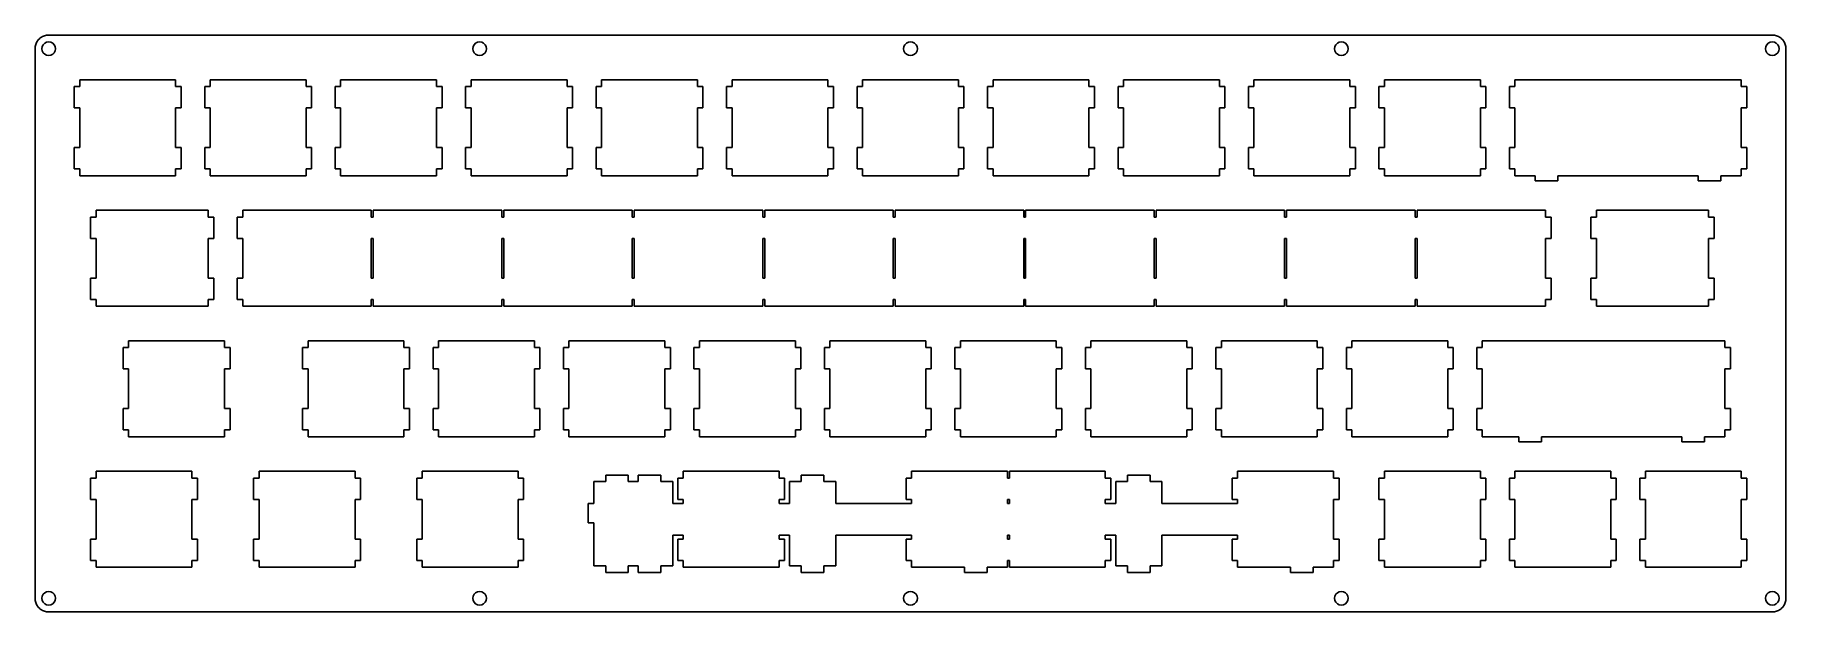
# Model space of a CAD drawing. Extents: x 0 to 256, y 0 to 84.
import ezdxf

# ---------------------------------------------------------------- set-up
doc = ezdxf.new("R2010")
doc.units = 0
doc.layers.get('0').update_dxf_attribs({"linetype": 'CONTINUOUS'})

msp = doc.modelspace()

# ---------------------------------------------------------------- linework, layer by layer
at = {"color": 0}
for p, q in [((0.093707, 2.07946), (0.095085, 82.2798)), ((0.095085, 82.2798), (0.100597, 82.4371)), ((0.100597, 82.4371), (0.118511, 82.5927)), ((0.118511, 82.5927), (0.150206, 82.7472)), ((0.150206, 82.7472), (0.191547, 82.8985)), ((0.191547, 82.8985), (0.246669, 83.046)), ((0.246669, 83.046), (0.311437, 83.1882)), ((0.311437, 83.1882), (0.388606, 83.3244)), ((0.388606, 83.3244), (0.475424, 83.4552)), ((0.475424, 83.4552), (0.573264, 83.5794)), ((0.573264, 83.5794), (0.679372, 83.6951)), ((0.679372, 83.6951), (0.795129, 83.8013)), ((0.795129, 83.8013), (0.919152, 83.899)), ((0.919152, 83.899), (1.05006, 83.9858)), ((1.05006, 83.9858), (1.18649, 84.0631)), ((1.14239, 82.5899), (1.09416, 82.2798)), ((1.09416, 82.2798), (1.14239, 81.9711)), ((1.28433, 82.8682), (1.14239, 82.5899)), ((1.14239, 81.9711), (1.28433, 81.6928)), ((1.18649, 84.0631), (1.32843, 84.128)), ((1.5062, 83.0901), (1.28433, 82.8682)), ((1.32843, 84.128), (1.47588, 84.183)), ((1.47588, 84.183), (1.62746, 84.2243)), ((1.78456, 83.2323), (1.5062, 83.0901)), ((1.62746, 84.2243), (1.7818, 84.256)), ((1.7818, 84.256), (1.93752, 84.274)), ((2.09462, 83.2803), (1.78456, 83.2323)), ((1.93752, 84.274), (2.09462, 84.2807)), ((2.09462, 84.2807), (253.745, 84.2793)), ((2.4033, 83.2323), (2.09462, 83.2803)), ((2.68166, 83.0901), (2.4033, 83.2323)), ((2.90353, 82.8682), (2.68166, 83.0901)), ((3.04546, 82.5899), (2.90353, 82.8682)), ((2.90353, 81.6928), (3.04546, 81.9711)), ((3.09507, 82.2798), (3.04546, 82.5899)), ((3.04546, 81.9711), (3.09507, 82.2798)), ((64.0553, 82.5899), (64.0073, 82.2798)), ((64.0073, 82.2798), (64.0553, 81.9711)), ((64.1974, 82.8682), (64.0553, 82.5899)), ((64.0553, 81.9711), (64.1974, 81.6928)), ((64.419, 83.0901), (64.1974, 82.8682)), ((64.6977, 83.2323), (64.419, 83.0901)), ((65.0064, 83.2803), (64.6977, 83.2323)), ((65.3161, 83.2323), (65.0064, 83.2803)), ((65.5948, 83.0901), (65.3161, 83.2323)), ((65.8153, 82.8682), (65.5948, 83.0901)), ((65.9585, 82.5899), (65.8153, 82.8682)), ((65.8153, 81.6928), (65.9585, 81.9711)), ((66.0065, 82.2798), (65.9585, 82.5899)), ((65.9585, 81.9711), (66.0065, 82.2798)), ((126.968, 82.5899), (126.92, 82.2798)), ((126.92, 82.2798), (126.968, 81.9711)), ((127.11, 82.8682), (126.968, 82.5899)), ((126.968, 81.9711), (127.11, 81.6928)), ((127.332, 83.0901), (127.11, 82.8682)), ((127.61, 83.2323), (127.332, 83.0901)), ((127.919, 83.2803), (127.61, 83.2323)), ((128.229, 83.2323), (127.919, 83.2803)), ((128.507, 83.0901), (128.229, 83.2323)), ((128.729, 82.8682), (128.507, 83.0901)), ((128.871, 82.5899), (128.729, 82.8682)), ((128.729, 81.6928), (128.871, 81.9711)), ((128.919, 82.2798), (128.871, 82.5899)), ((128.871, 81.9711), (128.919, 82.2798)), ((189.881, 82.5899), (189.833, 82.2798)), ((189.833, 82.2798), (189.881, 81.9711)), ((190.023, 82.8682), (189.881, 82.5899)), ((189.881, 81.9711), (190.023, 81.6928)), ((190.245, 83.0901), (190.023, 82.8682)), ((190.523, 83.2323), (190.245, 83.0901)), ((190.832, 83.2803), (190.523, 83.2323)), ((191.142, 83.2323), (190.832, 83.2803)), ((191.42, 83.0901), (191.142, 83.2323)), ((191.642, 82.8682), (191.42, 83.0901)), ((191.784, 82.5899), (191.642, 82.8682)), ((191.642, 81.6928), (191.784, 81.9711)), ((191.832, 82.2798), (191.784, 82.5899)), ((191.784, 81.9711), (191.832, 82.2798)), ((252.794, 82.5899), (252.746, 82.2798)), ((252.746, 82.2798), (252.794, 81.9711)), ((252.936, 82.8682), (252.794, 82.5899)), ((252.794, 81.9711), (252.936, 81.6928)), ((253.158, 83.0901), (252.936, 82.8682)), ((253.436, 83.2323), (253.158, 83.0901)), ((253.745, 83.2803), (253.436, 83.2323)), ((253.745, 84.2793), (253.902, 84.274)), ((254.054, 83.2323), (253.745, 83.2803)), ((253.902, 84.274), (254.058, 84.256)), ((254.332, 83.0901), (254.054, 83.2323)), ((254.058, 84.256), (254.212, 84.2243)), ((254.212, 84.2243), (254.364, 84.183)), ((254.554, 82.8682), (254.332, 83.0901)), ((254.364, 84.183), (254.511, 84.128)), ((254.511, 84.128), (254.653, 84.0631)), ((254.696, 82.5899), (254.554, 82.8682)), ((254.554, 81.6928), (254.696, 81.9711)), ((254.653, 84.0631), (254.79, 83.9858)), ((254.745, 82.2798), (254.696, 82.5899)), ((254.696, 81.9711), (254.745, 82.2798)), ((254.79, 83.9858), (254.92, 83.899)), ((254.92, 83.899), (255.043, 83.8013)), ((255.043, 83.8013), (255.16, 83.6951)), ((255.16, 83.6951), (255.266, 83.5794)), ((255.266, 83.5794), (255.364, 83.4552)), ((255.364, 83.4552), (255.451, 83.3244)), ((255.451, 83.3244), (255.528, 83.1882)), ((255.528, 83.1882), (255.593, 83.046)), ((255.593, 83.046), (255.648, 82.8985)), ((255.648, 82.8985), (255.689, 82.7472)), ((255.689, 82.7472), (255.72, 82.5927)), ((255.72, 82.5927), (255.739, 82.4371)), ((255.739, 82.4371), (255.746, 82.2798)), ((255.746, 82.2798), (255.746, 2.07946)), ((1.28433, 81.6928), (1.5062, 81.4709)), ((1.5062, 81.4709), (1.78456, 81.329)), ((1.78456, 81.329), (2.09462, 81.2793)), ((2.09462, 81.2793), (2.4033, 81.329)), ((2.4033, 81.329), (2.68166, 81.4709)), ((2.68166, 81.4709), (2.90353, 81.6928)), ((64.1974, 81.6928), (64.419, 81.4709)), ((64.419, 81.4709), (64.6977, 81.329)), ((64.6977, 81.329), (65.0064, 81.2793)), ((65.0064, 81.2793), (65.3161, 81.329)), ((65.3161, 81.329), (65.5948, 81.4709)), ((65.5948, 81.4709), (65.8153, 81.6928)), ((127.11, 81.6928), (127.332, 81.4709)), ((127.332, 81.4709), (127.61, 81.329)), ((127.61, 81.329), (127.919, 81.2793)), ((127.919, 81.2793), (128.229, 81.329)), ((128.229, 81.329), (128.507, 81.4709)), ((128.507, 81.4709), (128.729, 81.6928)), ((190.023, 81.6928), (190.245, 81.4709)), ((190.245, 81.4709), (190.523, 81.329)), ((190.523, 81.329), (190.832, 81.2793)), ((190.832, 81.2793), (191.142, 81.329)), ((191.142, 81.329), (191.42, 81.4709)), ((191.42, 81.4709), (191.642, 81.6928)), ((252.936, 81.6928), (253.158, 81.4709)), ((253.158, 81.4709), (253.436, 81.329)), ((253.436, 81.329), (253.745, 81.2793)), ((253.745, 81.2793), (254.054, 81.329)), ((254.054, 81.329), (254.332, 81.4709)), ((254.332, 81.4709), (254.554, 81.6928)), ((6.61871, 76.7553), (5.81808, 76.7553)), ((5.81808, 76.7553), (5.81808, 73.6561)), ((6.61871, 77.7558), (6.61871, 76.7553)), ((20.6196, 77.7558), (6.61871, 77.7558)), ((20.6196, 76.7553), (20.6196, 77.7558)), ((21.4202, 76.7553), (20.6196, 76.7553)), ((21.4202, 73.6561), (21.4202, 76.7553)), ((25.6701, 76.7553), (24.8695, 76.7553)), ((24.8695, 76.7553), (24.8695, 73.6561)), ((25.6701, 77.7558), (25.6701, 76.7553)), ((39.6695, 77.7558), (25.6701, 77.7558)), ((39.6695, 76.7553), (39.6695, 77.7558)), ((40.4703, 76.7553), (39.6695, 76.7553)), ((40.4703, 73.6561), (40.4703, 76.7553)), ((44.7202, 76.7553), (43.9194, 76.7553)), ((43.9194, 76.7553), (43.9194, 73.6561)), ((44.7202, 77.7558), (44.7202, 76.7553)), ((58.7195, 77.7558), (44.7202, 77.7558)), ((58.7195, 76.7553), (58.7195, 77.7558)), ((59.5203, 76.7553), (58.7195, 76.7553)), ((59.5203, 73.6561), (59.5203, 76.7553)), ((63.7702, 76.7553), (62.9694, 76.7553)), ((62.9694, 76.7553), (62.9694, 73.6561)), ((63.7702, 77.7558), (63.7702, 76.7553)), ((77.7695, 77.7558), (63.7702, 77.7558)), ((77.7695, 76.7553), (77.7695, 77.7558)), ((78.5703, 76.7553), (77.7695, 76.7553)), ((78.5703, 73.6561), (78.5703, 76.7553)), ((82.8202, 76.7553), (82.0194, 76.7553)), ((82.0194, 76.7553), (82.0194, 73.6561)), ((82.8202, 77.7558), (82.8202, 76.7553)), ((96.8195, 77.7558), (82.8202, 77.7558)), ((96.8195, 76.7553), (96.8195, 77.7558)), ((97.6189, 76.7553), (96.8195, 76.7553)), ((97.6189, 73.6561), (97.6189, 76.7553)), ((101.869, 76.7553), (101.069, 76.7553)), ((101.069, 76.7553), (101.069, 73.6561)), ((101.869, 77.7558), (101.869, 76.7553)), ((115.868, 77.7558), (101.869, 77.7558)), ((115.868, 76.7553), (115.868, 77.7558)), ((116.669, 76.7553), (115.868, 76.7553)), ((116.669, 73.6561), (116.669, 76.7553)), ((120.919, 76.7553), (120.118, 76.7553)), ((120.118, 76.7553), (120.118, 73.6561)), ((120.919, 77.7558), (120.919, 76.7553)), ((134.92, 77.7558), (120.919, 77.7558)), ((134.92, 76.7553), (134.92, 77.7558)), ((135.72, 76.7553), (134.92, 76.7553)), ((135.72, 73.6561), (135.72, 76.7553)), ((139.97, 76.7553), (139.169, 76.7553)), ((139.169, 76.7553), (139.169, 73.6561)), ((139.97, 77.7558), (139.97, 76.7553)), ((153.97, 77.7558), (139.97, 77.7558)), ((153.97, 76.7553), (153.97, 77.7558)), ((154.77, 76.7553), (153.97, 76.7553)), ((154.77, 73.6561), (154.77, 76.7553)), ((159.02, 76.7553), (158.219, 76.7553)), ((158.219, 76.7553), (158.219, 73.6561)), ((159.02, 77.7558), (159.02, 76.7553)), ((173.02, 77.7558), (159.02, 77.7558)), ((173.02, 76.7553), (173.02, 77.7558)), ((173.82, 76.7553), (173.02, 76.7553)), ((173.82, 73.6561), (173.82, 76.7553)), ((178.07, 76.7553), (177.269, 76.7553)), ((177.269, 76.7553), (177.269, 73.6561)), ((178.07, 77.7558), (178.07, 76.7553)), ((192.07, 77.7558), (178.07, 77.7558)), ((192.07, 76.7553), (192.07, 77.7558)), ((192.87, 76.7553), (192.07, 76.7553)), ((192.87, 73.6561), (192.87, 76.7553)), ((197.12, 76.7553), (196.319, 76.7553)), ((196.319, 76.7553), (196.319, 73.6561)), ((197.12, 77.7558), (197.12, 76.7553)), ((211.12, 77.7558), (197.12, 77.7558)), ((211.12, 76.7553), (211.12, 77.7558)), ((211.92, 76.7553), (211.12, 76.7553)), ((211.92, 73.6561), (211.92, 76.7553)), ((216.17, 76.7553), (215.369, 76.7553)), ((215.369, 76.7553), (215.369, 73.6561)), ((216.17, 77.7558), (216.17, 76.7553)), ((249.22, 77.7558), (216.17, 77.7558)), ((249.22, 76.7553), (249.22, 77.7558)), ((250.02, 76.7553), (249.22, 76.7553)), ((250.02, 73.6561), (250.02, 76.7553)), ((5.81808, 73.6561), (6.61871, 73.6561)), ((6.61871, 73.6561), (6.61871, 67.8561)), ((20.6196, 67.8561), (20.6196, 73.6561)), ((20.6196, 73.6561), (21.4202, 73.6561)), ((24.8695, 73.6561), (25.6701, 73.6561)), ((25.6701, 73.6561), (25.6701, 67.8561)), ((39.6695, 67.8561), (39.6695, 73.6561)), ((39.6695, 73.6561), (40.4703, 73.6561)), ((43.9194, 73.6561), (44.7202, 73.6561)), ((44.7202, 73.6561), (44.7202, 67.8561)), ((58.7195, 67.8561), (58.7195, 73.6561)), ((58.7195, 73.6561), (59.5203, 73.6561)), ((62.9694, 73.6561), (63.7702, 73.6561)), ((63.7702, 73.6561), (63.7702, 67.8561)), ((77.7695, 67.8561), (77.7695, 73.6561)), ((77.7695, 73.6561), (78.5703, 73.6561)), ((82.0194, 73.6561), (82.8202, 73.6561)), ((82.8202, 73.6561), (82.8202, 67.8561)), ((96.8195, 67.8561), (96.8195, 73.6561)), ((96.8195, 73.6561), (97.6189, 73.6561)), ((101.069, 73.6561), (101.869, 73.6561)), ((101.869, 73.6561), (101.869, 67.8561)), ((115.868, 67.8561), (115.868, 73.6561)), ((115.868, 73.6561), (116.669, 73.6561)), ((120.118, 73.6561), (120.919, 73.6561)), ((120.919, 73.6561), (120.919, 67.8561)), ((134.92, 67.8561), (134.92, 73.6561)), ((134.92, 73.6561), (135.72, 73.6561)), ((139.169, 73.6561), (139.97, 73.6561)), ((139.97, 73.6561), (139.97, 67.8561)), ((153.97, 67.8561), (153.97, 73.6561)), ((153.97, 73.6561), (154.77, 73.6561)), ((158.219, 73.6561), (159.02, 73.6561)), ((159.02, 73.6561), (159.02, 67.8561)), ((173.02, 67.8561), (173.02, 73.6561)), ((173.02, 73.6561), (173.82, 73.6561)), ((177.269, 73.6561), (178.07, 73.6561)), ((178.07, 73.6561), (178.07, 67.8561)), ((192.07, 67.8561), (192.07, 73.6561)), ((192.07, 73.6561), (192.87, 73.6561)), ((196.319, 73.6561), (197.12, 73.6561)), ((197.12, 73.6561), (197.12, 67.8561)), ((211.12, 67.8561), (211.12, 73.6561)), ((211.12, 73.6561), (211.92, 73.6561)), ((215.369, 73.6561), (216.17, 73.6561)), ((216.17, 73.6561), (216.17, 67.8561)), ((249.22, 67.8561), (249.22, 73.6561)), ((249.22, 73.6561), (250.02, 73.6561)), ((6.61871, 67.8561), (5.81808, 67.8561)), ((5.81808, 67.8561), (5.81808, 64.7555)), ((21.4202, 67.8561), (20.6196, 67.8561)), ((21.4202, 64.7555), (21.4202, 67.8561)), ((25.6701, 67.8561), (24.8695, 67.8561)), ((24.8695, 67.8561), (24.8695, 64.7555)), ((40.4703, 67.8561), (39.6695, 67.8561)), ((40.4703, 64.7555), (40.4703, 67.8561)), ((44.7202, 67.8561), (43.9194, 67.8561)), ((43.9194, 67.8561), (43.9194, 64.7555)), ((59.5203, 67.8561), (58.7195, 67.8561)), ((59.5203, 64.7555), (59.5203, 67.8561)), ((63.7702, 67.8561), (62.9694, 67.8561)), ((62.9694, 67.8561), (62.9694, 64.7555)), ((78.5703, 67.8561), (77.7695, 67.8561)), ((78.5703, 64.7555), (78.5703, 67.8561)), ((82.8202, 67.8561), (82.0194, 67.8561)), ((82.0194, 67.8561), (82.0194, 64.7555)), ((97.6189, 67.8561), (96.8195, 67.8561)), ((97.6189, 64.7555), (97.6189, 67.8561)), ((101.869, 67.8561), (101.069, 67.8561)), ((101.069, 67.8561), (101.069, 64.7555)), ((116.669, 67.8561), (115.868, 67.8561)), ((116.669, 64.7555), (116.669, 67.8561)), ((120.919, 67.8561), (120.118, 67.8561)), ((120.118, 67.8561), (120.118, 64.7555)), ((135.72, 67.8561), (134.92, 67.8561)), ((135.72, 64.7555), (135.72, 67.8561)), ((139.97, 67.8561), (139.169, 67.8561)), ((139.169, 67.8561), (139.169, 64.7555)), ((154.77, 67.8561), (153.97, 67.8561)), ((154.77, 64.7555), (154.77, 67.8561)), ((159.02, 67.8561), (158.219, 67.8561)), ((158.219, 67.8561), (158.219, 64.7555)), ((173.82, 67.8561), (173.02, 67.8561)), ((173.82, 64.7555), (173.82, 67.8561)), ((178.07, 67.8561), (177.269, 67.8561)), ((177.269, 67.8561), (177.269, 64.7555)), ((192.87, 67.8561), (192.07, 67.8561)), ((192.87, 64.7555), (192.87, 67.8561)), ((197.12, 67.8561), (196.319, 67.8561)), ((196.319, 67.8561), (196.319, 64.7555)), ((211.92, 67.8561), (211.12, 67.8561)), ((211.92, 64.7555), (211.92, 67.8561)), ((216.17, 67.8561), (215.369, 67.8561)), ((215.369, 67.8561), (215.369, 64.7555)), ((250.02, 67.8561), (249.22, 67.8561)), ((250.02, 64.7555), (250.02, 67.8561)), ((5.81808, 64.7555), (6.61871, 64.7555)), ((6.61871, 64.7555), (6.61871, 63.7551)), ((20.6196, 63.7551), (20.6196, 64.7555)), ((20.6196, 64.7555), (21.4202, 64.7555)), ((24.8695, 64.7555), (25.6701, 64.7555)), ((25.6701, 64.7555), (25.6701, 63.7551)), ((39.6695, 63.7551), (39.6695, 64.7555)), ((39.6695, 64.7555), (40.4703, 64.7555)), ((43.9194, 64.7555), (44.7202, 64.7555)), ((44.7202, 64.7555), (44.7202, 63.7551)), ((58.7195, 63.7551), (58.7195, 64.7555)), ((58.7195, 64.7555), (59.5203, 64.7555)), ((62.9694, 64.7555), (63.7702, 64.7555)), ((63.7702, 64.7555), (63.7702, 63.7551)), ((77.7695, 63.7551), (77.7695, 64.7555)), ((77.7695, 64.7555), (78.5703, 64.7555)), ((82.0194, 64.7555), (82.8202, 64.7555)), ((82.8202, 64.7555), (82.8202, 63.7551)), ((96.8195, 63.7551), (96.8195, 64.7555)), ((96.8195, 64.7555), (97.6189, 64.7555)), ((101.069, 64.7555), (101.869, 64.7555)), ((101.869, 64.7555), (101.869, 63.7551)), ((115.868, 63.7551), (115.868, 64.7555)), ((115.868, 64.7555), (116.669, 64.7555)), ((120.118, 64.7555), (120.919, 64.7555)), ((120.919, 64.7555), (120.919, 63.7551)), ((134.92, 63.7551), (134.92, 64.7555)), ((134.92, 64.7555), (135.72, 64.7555)), ((139.169, 64.7555), (139.97, 64.7555)), ((139.97, 64.7555), (139.97, 63.7551)), ((153.97, 63.7551), (153.97, 64.7555)), ((153.97, 64.7555), (154.77, 64.7555)), ((158.219, 64.7555), (159.02, 64.7555)), ((159.02, 64.7555), (159.02, 63.7551)), ((173.02, 63.7551), (173.02, 64.7555)), ((173.02, 64.7555), (173.82, 64.7555)), ((177.269, 64.7555), (178.07, 64.7555)), ((178.07, 64.7555), (178.07, 63.7551)), ((192.07, 63.7551), (192.07, 64.7555)), ((192.07, 64.7555), (192.87, 64.7555)), ((196.319, 64.7555), (197.12, 64.7555)), ((197.12, 64.7555), (197.12, 63.7551)), ((211.12, 63.7551), (211.12, 64.7555)), ((211.12, 64.7555), (211.92, 64.7555)), ((215.369, 64.7555), (216.17, 64.7555)), ((216.17, 64.7555), (216.17, 63.7551)), ((249.22, 63.7551), (249.22, 64.7555)), ((249.22, 64.7555), (250.02, 64.7555)), ((6.61871, 63.7551), (20.6196, 63.7551)), ((25.6701, 63.7551), (39.6695, 63.7551)), ((44.7202, 63.7551), (58.7195, 63.7551)), ((63.7702, 63.7551), (77.7695, 63.7551)), ((82.8202, 63.7551), (96.8195, 63.7551)), ((101.869, 63.7551), (115.868, 63.7551)), ((120.919, 63.7551), (134.92, 63.7551)), ((139.97, 63.7551), (153.97, 63.7551)), ((159.02, 63.7551), (173.02, 63.7551)), ((178.07, 63.7551), (192.07, 63.7551)), ((197.12, 63.7551), (211.12, 63.7551)), ((216.17, 63.7551), (219.145, 63.7551)), ((219.145, 63.7551), (219.145, 63.0054)), ((219.145, 63.0054), (222.444, 63.0054)), ((222.444, 63.0054), (222.444, 63.7551)), ((222.444, 63.7551), (242.945, 63.7551)), ((242.945, 63.7551), (242.945, 63.0054)), ((242.945, 63.0054), (246.245, 63.0054)), ((246.245, 63.0054), (246.245, 63.7551)), ((246.245, 63.7551), (249.22, 63.7551)), ((9.00134, 57.7053), (8.20071, 57.7053)), ((8.20071, 57.7053), (8.20071, 54.6047)), ((9.00134, 58.7043), (9.00134, 57.7053)), ((25.3821, 58.7043), (9.00134, 58.7043)), ((25.3821, 57.7053), (25.3821, 58.7043)), ((26.1813, 57.7053), (25.3821, 57.7053)), ((26.1813, 54.6047), (26.1813, 57.7053)), ((30.4312, 57.7053), (29.632, 57.7053)), ((29.632, 57.7053), (29.632, 54.6047)), ((30.4312, 58.7043), (30.4312, 57.7053)), ((49.1945, 58.7043), (30.4312, 58.7043)), ((49.1945, 57.7053), (49.1945, 58.7043)), ((49.4813, 57.7053), (49.1945, 57.7053)), ((68.2445, 58.7043), (49.4813, 58.7043)), ((49.4813, 58.7043), (49.4813, 57.7053)), ((68.2445, 57.7053), (68.2445, 58.7043)), ((68.5313, 57.7053), (68.2445, 57.7053)), ((87.2945, 58.7043), (68.5313, 58.7043)), ((68.5313, 58.7043), (68.5313, 57.7053)), ((87.2945, 57.7053), (87.2945, 58.7043)), ((87.5813, 57.7053), (87.2945, 57.7053)), ((106.345, 58.7043), (87.5813, 58.7043)), ((87.5813, 58.7043), (87.5813, 57.7053)), ((106.345, 57.7053), (106.345, 58.7043)), ((106.631, 57.7053), (106.345, 57.7053)), ((125.395, 58.7043), (106.631, 58.7043)), ((106.631, 58.7043), (106.631, 57.7053)), ((125.395, 57.7053), (125.395, 58.7043)), ((125.681, 57.7053), (125.395, 57.7053)), ((144.445, 58.7043), (125.681, 58.7043)), ((125.681, 58.7043), (125.681, 57.7053)), ((144.445, 57.7053), (144.445, 58.7043)), ((144.731, 57.7053), (144.445, 57.7053)), ((163.495, 58.7043), (144.731, 58.7043)), ((144.731, 58.7043), (144.731, 57.7053)), ((163.495, 57.7053), (163.495, 58.7043)), ((163.781, 57.7053), (163.495, 57.7053)), ((182.545, 58.7043), (163.781, 58.7043)), ((163.781, 58.7043), (163.781, 57.7053)), ((182.545, 57.7053), (182.545, 58.7043)), ((182.831, 57.7053), (182.545, 57.7053)), ((201.593, 58.7043), (182.831, 58.7043)), ((182.831, 58.7043), (182.831, 57.7053)), ((201.593, 57.7053), (201.593, 58.7043)), ((201.881, 57.7053), (201.593, 57.7053)), ((220.643, 58.7043), (201.881, 58.7043)), ((201.881, 58.7043), (201.881, 57.7053)), ((220.643, 57.7053), (220.643, 58.7043)), ((221.444, 57.7053), (220.643, 57.7053)), ((221.444, 54.6047), (221.444, 57.7053)), ((228.076, 57.7053), (227.276, 57.7053)), ((227.276, 57.7053), (227.276, 54.6047)), ((228.076, 58.7043), (228.076, 57.7053)), ((244.457, 58.7043), (228.076, 58.7043)), ((244.457, 57.7053), (244.457, 58.7043)), ((245.256, 57.7053), (244.457, 57.7053)), ((245.256, 54.6047), (245.256, 57.7053)), ((8.20071, 54.6047), (9.00134, 54.6047)), ((9.00134, 54.6047), (9.00134, 48.8047)), ((25.3821, 48.8047), (25.3821, 54.6047)), ((25.3821, 54.6047), (26.1813, 54.6047)), ((29.632, 54.6047), (30.4312, 54.6047)), ((30.4312, 54.6047), (30.4312, 48.8047)), ((49.1945, 54.6047), (49.4813, 54.6047)), ((49.1945, 48.8047), (49.1945, 54.6047)), ((49.4813, 54.6047), (49.4813, 48.8047)), ((68.2445, 54.6047), (68.5313, 54.6047)), ((68.2445, 48.8047), (68.2445, 54.6047)), ((68.5313, 54.6047), (68.5313, 48.8047)), ((87.2945, 54.6047), (87.5813, 54.6047)), ((87.2945, 48.8047), (87.2945, 54.6047)), ((87.5813, 54.6047), (87.5813, 48.8047)), ((106.345, 54.6047), (106.631, 54.6047)), ((106.345, 48.8047), (106.345, 54.6047)), ((106.631, 54.6047), (106.631, 48.8047)), ((125.395, 54.6047), (125.681, 54.6047)), ((125.395, 48.8047), (125.395, 54.6047)), ((125.681, 54.6047), (125.681, 48.8047)), ((144.445, 54.6047), (144.731, 54.6047)), ((144.445, 48.8047), (144.445, 54.6047)), ((144.731, 54.6047), (144.731, 48.8047)), ((163.495, 54.6047), (163.781, 54.6047)), ((163.495, 48.8047), (163.495, 54.6047)), ((163.781, 54.6047), (163.781, 48.8047)), ((182.545, 54.6047), (182.831, 54.6047)), ((182.545, 48.8047), (182.545, 54.6047)), ((182.831, 54.6047), (182.831, 48.8047)), ((201.593, 54.6047), (201.881, 54.6047)), ((201.593, 48.8047), (201.593, 54.6047)), ((201.881, 54.6047), (201.881, 48.8047)), ((220.643, 48.8047), (220.643, 54.6047)), ((220.643, 54.6047), (221.444, 54.6047)), ((227.276, 54.6047), (228.076, 54.6047)), ((228.076, 54.6047), (228.076, 48.8047)), ((244.457, 48.8047), (244.457, 54.6047)), ((244.457, 54.6047), (245.256, 54.6047)), ((9.00134, 48.8047), (8.20071, 48.8047)), ((8.20071, 48.8047), (8.20071, 45.7055)), ((26.1813, 48.8047), (25.3821, 48.8047)), ((26.1813, 45.7055), (26.1813, 48.8047)), ((30.4312, 48.8047), (29.632, 48.8047)), ((29.632, 48.8047), (29.632, 45.7055)), ((49.4813, 48.8047), (49.1945, 48.8047)), ((68.5313, 48.8047), (68.2445, 48.8047)), ((87.5813, 48.8047), (87.2945, 48.8047)), ((106.631, 48.8047), (106.345, 48.8047)), ((125.681, 48.8047), (125.395, 48.8047)), ((144.731, 48.8047), (144.445, 48.8047)), ((163.781, 48.8047), (163.495, 48.8047)), ((182.831, 48.8047), (182.545, 48.8047)), ((201.881, 48.8047), (201.593, 48.8047)), ((221.444, 48.8047), (220.643, 48.8047)), ((221.444, 45.7055), (221.444, 48.8047)), ((228.076, 48.8047), (227.276, 48.8047)), ((227.276, 48.8047), (227.276, 45.7055)), ((245.256, 48.8047), (244.457, 48.8047)), ((245.256, 45.7055), (245.256, 48.8047)), ((8.20071, 45.7055), (9.00134, 45.7055)), ((9.00134, 45.7055), (9.00134, 44.7051)), ((9.00134, 44.7051), (25.3821, 44.7051)), ((25.3821, 44.7051), (25.3821, 45.7055)), ((25.3821, 45.7055), (26.1813, 45.7055)), ((29.632, 45.7055), (30.4312, 45.7055)), ((30.4312, 45.7055), (30.4312, 44.7051)), ((30.4312, 44.7051), (49.1945, 44.7051)), ((49.1945, 44.7051), (49.1945, 45.7055)), ((49.1945, 45.7055), (49.4813, 45.7055)), ((49.4813, 45.7055), (49.4813, 44.7051)), ((49.4813, 44.7051), (68.2445, 44.7051)), ((68.2445, 44.7051), (68.2445, 45.7055)), ((68.2445, 45.7055), (68.5313, 45.7055)), ((68.5313, 45.7055), (68.5313, 44.7051)), ((68.5313, 44.7051), (87.2945, 44.7051)), ((87.2945, 44.7051), (87.2945, 45.7055)), ((87.2945, 45.7055), (87.5813, 45.7055)), ((87.5813, 45.7055), (87.5813, 44.7051)), ((87.5813, 44.7051), (106.345, 44.7051)), ((106.345, 44.7051), (106.345, 45.7055)), ((106.345, 45.7055), (106.631, 45.7055)), ((106.631, 45.7055), (106.631, 44.7051)), ((106.631, 44.7051), (125.395, 44.7051)), ((125.395, 44.7051), (125.395, 45.7055)), ((125.395, 45.7055), (125.681, 45.7055)), ((125.681, 45.7055), (125.681, 44.7051)), ((125.681, 44.7051), (144.445, 44.7051)), ((144.445, 44.7051), (144.445, 45.7055)), ((144.445, 45.7055), (144.731, 45.7055)), ((144.731, 45.7055), (144.731, 44.7051)), ((144.731, 44.7051), (163.495, 44.7051)), ((163.495, 44.7051), (163.495, 45.7055)), ((163.495, 45.7055), (163.781, 45.7055)), ((163.781, 45.7055), (163.781, 44.7051)), ((163.781, 44.7051), (182.545, 44.7051)), ((182.545, 44.7051), (182.545, 45.7055)), ((182.545, 45.7055), (182.831, 45.7055)), ((182.831, 45.7055), (182.831, 44.7051)), ((182.831, 44.7051), (201.593, 44.7051)), ((201.593, 44.7051), (201.593, 45.7055)), ((201.593, 45.7055), (201.881, 45.7055)), ((201.881, 45.7055), (201.881, 44.7051)), ((201.881, 44.7051), (220.643, 44.7051)), ((220.643, 44.7051), (220.643, 45.7055)), ((220.643, 45.7055), (221.444, 45.7055)), ((227.276, 45.7055), (228.076, 45.7055)), ((228.076, 45.7055), (228.076, 44.7051)), ((228.076, 44.7051), (244.457, 44.7051)), ((244.457, 44.7051), (244.457, 45.7055)), ((244.457, 45.7055), (245.256, 45.7055)), ((13.7625, 38.6553), (12.9632, 38.6553)), ((12.9632, 38.6553), (12.9632, 35.5547)), ((13.7625, 39.6543), (13.7625, 38.6553)), ((27.7633, 39.6543), (13.7625, 39.6543)), ((27.7633, 38.6553), (27.7633, 39.6543)), ((28.5626, 38.6553), (27.7633, 38.6553)), ((28.5626, 35.5547), (28.5626, 38.6553)), ((39.9563, 38.6553), (39.1569, 38.6553)), ((39.1569, 38.6553), (39.1569, 35.5547)), ((39.9563, 39.6543), (39.9563, 38.6553)), ((53.957, 39.6543), (39.9563, 39.6543)), ((53.957, 38.6553), (53.957, 39.6543)), ((54.7564, 38.6553), (53.957, 38.6553)), ((54.7564, 35.5547), (54.7564, 38.6553)), ((59.0063, 38.6553), (58.2069, 38.6553)), ((58.2069, 38.6553), (58.2069, 35.5547)), ((59.0063, 39.6543), (59.0063, 38.6553)), ((73.007, 39.6543), (59.0063, 39.6543)), ((73.007, 38.6553), (73.007, 39.6543)), ((73.8064, 38.6553), (73.007, 38.6553)), ((73.8064, 35.5547), (73.8064, 38.6553)), ((78.0563, 38.6553), (77.2569, 38.6553)), ((77.2569, 38.6553), (77.2569, 35.5547)), ((78.0563, 39.6543), (78.0563, 38.6553)), ((92.057, 39.6543), (78.0563, 39.6543)), ((92.057, 38.6553), (92.057, 39.6543)), ((92.8564, 38.6553), (92.057, 38.6553)), ((92.8564, 35.5547), (92.8564, 38.6553)), ((97.1063, 38.6553), (96.3069, 38.6553)), ((96.3069, 38.6553), (96.3069, 35.5547)), ((97.1063, 39.6543), (97.1063, 38.6553)), ((111.107, 39.6543), (97.1063, 39.6543)), ((111.107, 38.6553), (111.107, 39.6543)), ((111.906, 38.6553), (111.107, 38.6553)), ((111.906, 35.5547), (111.906, 38.6553)), ((116.156, 38.6553), (115.357, 38.6553)), ((115.357, 38.6553), (115.357, 35.5547)), ((116.156, 39.6543), (116.156, 38.6553)), ((130.157, 39.6543), (116.156, 39.6543)), ((130.157, 38.6553), (130.157, 39.6543)), ((130.956, 38.6553), (130.157, 38.6553)), ((130.956, 35.5547), (130.956, 38.6553)), ((135.206, 38.6553), (134.407, 38.6553)), ((134.407, 38.6553), (134.407, 35.5547)), ((135.206, 39.6543), (135.206, 38.6553)), ((149.207, 39.6543), (135.206, 39.6543)), ((149.207, 38.6553), (149.207, 39.6543)), ((150.006, 38.6553), (149.207, 38.6553)), ((150.006, 35.5547), (150.006, 38.6553)), ((154.256, 38.6553), (153.457, 38.6553)), ((153.457, 38.6553), (153.457, 35.5547)), ((154.256, 39.6543), (154.256, 38.6553)), ((168.257, 39.6543), (154.256, 39.6543)), ((168.257, 38.6553), (168.257, 39.6543)), ((169.056, 38.6553), (168.257, 38.6553)), ((169.056, 35.5547), (169.056, 38.6553)), ((173.306, 38.6553), (172.507, 38.6553)), ((172.507, 38.6553), (172.507, 35.5547)), ((173.306, 39.6543), (173.306, 38.6553)), ((187.307, 39.6543), (173.306, 39.6543)), ((187.307, 38.6553), (187.307, 39.6543)), ((188.106, 38.6553), (187.307, 38.6553)), ((188.106, 35.5547), (188.106, 38.6553)), ((192.356, 38.6553), (191.557, 38.6553)), ((191.557, 38.6553), (191.557, 35.5547)), ((192.356, 39.6543), (192.356, 38.6553)), ((206.357, 39.6543), (192.356, 39.6543)), ((206.357, 38.6553), (206.357, 39.6543)), ((207.156, 38.6553), (206.357, 38.6553)), ((207.156, 35.5547), (207.156, 38.6553)), ((211.406, 38.6553), (210.607, 38.6553)), ((210.607, 38.6553), (210.607, 35.5547)), ((211.406, 39.6543), (211.406, 38.6553)), ((246.838, 39.6543), (211.406, 39.6543)), ((246.838, 38.6553), (246.838, 39.6543)), ((247.638, 38.6553), (246.838, 38.6553)), ((247.638, 35.5547), (247.638, 38.6553)), ((12.9632, 35.5547), (13.7625, 35.5547)), ((13.7625, 35.5547), (13.7625, 29.7546)), ((27.7633, 29.7546), (27.7633, 35.5547)), ((27.7633, 35.5547), (28.5626, 35.5547)), ((39.1569, 35.5547), (39.9563, 35.5547)), ((39.9563, 35.5547), (39.9563, 29.7546)), ((53.957, 29.7546), (53.957, 35.5547)), ((53.957, 35.5547), (54.7564, 35.5547)), ((58.2069, 35.5547), (59.0063, 35.5547)), ((59.0063, 35.5547), (59.0063, 29.7546)), ((73.007, 29.7546), (73.007, 35.5547)), ((73.007, 35.5547), (73.8064, 35.5547)), ((77.2569, 35.5547), (78.0563, 35.5547)), ((78.0563, 35.5547), (78.0563, 29.7546)), ((92.057, 29.7546), (92.057, 35.5547)), ((92.057, 35.5547), (92.8564, 35.5547)), ((96.3069, 35.5547), (97.1063, 35.5547)), ((97.1063, 35.5547), (97.1063, 29.7546)), ((111.107, 29.7546), (111.107, 35.5547)), ((111.107, 35.5547), (111.906, 35.5547)), ((115.357, 35.5547), (116.156, 35.5547)), ((116.156, 35.5547), (116.156, 29.7546)), ((130.157, 29.7546), (130.157, 35.5547)), ((130.157, 35.5547), (130.956, 35.5547)), ((134.407, 35.5547), (135.206, 35.5547)), ((135.206, 35.5547), (135.206, 29.7546)), ((149.207, 29.7546), (149.207, 35.5547)), ((149.207, 35.5547), (150.006, 35.5547)), ((153.457, 35.5547), (154.256, 35.5547)), ((154.256, 35.5547), (154.256, 29.7546)), ((168.257, 29.7546), (168.257, 35.5547)), ((168.257, 35.5547), (169.056, 35.5547)), ((172.507, 35.5547), (173.306, 35.5547)), ((173.306, 35.5547), (173.306, 29.7546)), ((187.307, 29.7546), (187.307, 35.5547)), ((187.307, 35.5547), (188.106, 35.5547)), ((191.557, 35.5547), (192.356, 35.5547)), ((192.356, 35.5547), (192.356, 29.7546)), ((206.357, 29.7546), (206.357, 35.5547)), ((206.357, 35.5547), (207.156, 35.5547)), ((210.607, 35.5547), (211.406, 35.5547)), ((211.406, 35.5547), (211.406, 29.7546)), ((246.838, 29.7546), (246.838, 35.5547)), ((246.838, 35.5547), (247.638, 35.5547)), ((13.7625, 29.7546), (12.9632, 29.7546)), ((12.9632, 29.7546), (12.9632, 26.6554)), ((28.5626, 29.7546), (27.7633, 29.7546)), ((28.5626, 26.6554), (28.5626, 29.7546)), ((39.9563, 29.7546), (39.1569, 29.7546)), ((39.1569, 29.7546), (39.1569, 26.6554)), ((54.7564, 29.7546), (53.957, 29.7546)), ((54.7564, 26.6554), (54.7564, 29.7546)), ((59.0063, 29.7546), (58.2069, 29.7546)), ((58.2069, 29.7546), (58.2069, 26.6554)), ((73.8064, 29.7546), (73.007, 29.7546)), ((73.8064, 26.6554), (73.8064, 29.7546)), ((78.0563, 29.7546), (77.2569, 29.7546)), ((77.2569, 29.7546), (77.2569, 26.6554)), ((92.8564, 29.7546), (92.057, 29.7546)), ((92.8564, 26.6554), (92.8564, 29.7546)), ((97.1063, 29.7546), (96.3069, 29.7546)), ((96.3069, 29.7546), (96.3069, 26.6554)), ((111.906, 29.7546), (111.107, 29.7546)), ((111.906, 26.6554), (111.906, 29.7546)), ((116.156, 29.7546), (115.357, 29.7546)), ((115.357, 29.7546), (115.357, 26.6554)), ((130.956, 29.7546), (130.157, 29.7546)), ((130.956, 26.6554), (130.956, 29.7546)), ((135.206, 29.7546), (134.407, 29.7546)), ((134.407, 29.7546), (134.407, 26.6554)), ((150.006, 29.7546), (149.207, 29.7546)), ((150.006, 26.6554), (150.006, 29.7546)), ((154.256, 29.7546), (153.457, 29.7546)), ((153.457, 29.7546), (153.457, 26.6554)), ((169.056, 29.7546), (168.257, 29.7546)), ((169.056, 26.6554), (169.056, 29.7546)), ((173.306, 29.7546), (172.507, 29.7546)), ((172.507, 29.7546), (172.507, 26.6554)), ((188.106, 29.7546), (187.307, 29.7546)), ((188.106, 26.6554), (188.106, 29.7546)), ((192.356, 29.7546), (191.557, 29.7546)), ((191.557, 29.7546), (191.557, 26.6554)), ((207.156, 29.7546), (206.357, 29.7546)), ((207.156, 26.6554), (207.156, 29.7546)), ((211.406, 29.7546), (210.607, 29.7546)), ((210.607, 29.7546), (210.607, 26.6554)), ((247.638, 29.7546), (246.838, 29.7546)), ((247.638, 26.6554), (247.638, 29.7546)), ((12.9632, 26.6554), (13.7625, 26.6554)), ((13.7625, 26.6554), (13.7625, 25.655)), ((13.7625, 25.655), (27.7633, 25.655)), ((27.7633, 25.655), (27.7633, 26.6554)), ((27.7633, 26.6554), (28.5626, 26.6554)), ((39.1569, 26.6554), (39.9563, 26.6554)), ((39.9563, 26.6554), (39.9563, 25.655)), ((39.9563, 25.655), (53.957, 25.655)), ((53.957, 25.655), (53.957, 26.6554)), ((53.957, 26.6554), (54.7564, 26.6554)), ((58.2069, 26.6554), (59.0063, 26.6554)), ((59.0063, 26.6554), (59.0063, 25.655)), ((59.0063, 25.655), (73.007, 25.655)), ((73.007, 25.655), (73.007, 26.6554)), ((73.007, 26.6554), (73.8064, 26.6554)), ((77.2569, 26.6554), (78.0563, 26.6554)), ((78.0563, 26.6554), (78.0563, 25.655)), ((78.0563, 25.655), (92.057, 25.655)), ((92.057, 25.655), (92.057, 26.6554)), ((92.057, 26.6554), (92.8564, 26.6554)), ((96.3069, 26.6554), (97.1063, 26.6554)), ((97.1063, 26.6554), (97.1063, 25.655)), ((97.1063, 25.655), (111.107, 25.655)), ((111.107, 25.655), (111.107, 26.6554)), ((111.107, 26.6554), (111.906, 26.6554)), ((115.357, 26.6554), (116.156, 26.6554)), ((116.156, 26.6554), (116.156, 25.655)), ((116.156, 25.655), (130.157, 25.655)), ((130.157, 25.655), (130.157, 26.6554)), ((130.157, 26.6554), (130.956, 26.6554)), ((134.407, 26.6554), (135.206, 26.6554)), ((135.206, 26.6554), (135.206, 25.655)), ((135.206, 25.655), (149.207, 25.655)), ((149.207, 25.655), (149.207, 26.6554)), ((149.207, 26.6554), (150.006, 26.6554)), ((153.457, 26.6554), (154.256, 26.6554)), ((154.256, 26.6554), (154.256, 25.655)), ((154.256, 25.655), (168.257, 25.655)), ((168.257, 25.655), (168.257, 26.6554)), ((168.257, 26.6554), (169.056, 26.6554)), ((172.507, 26.6554), (173.306, 26.6554)), ((173.306, 26.6554), (173.306, 25.655)), ((173.306, 25.655), (187.307, 25.655)), ((187.307, 25.655), (187.307, 26.6554)), ((187.307, 26.6554), (188.106, 26.6554)), ((191.557, 26.6554), (192.356, 26.6554)), ((192.356, 26.6554), (192.356, 25.655)), ((192.356, 25.655), (206.357, 25.655)), ((206.357, 25.655), (206.357, 26.6554)), ((206.357, 26.6554), (207.156, 26.6554)), ((210.607, 26.6554), (211.406, 26.6554)), ((211.406, 26.6554), (211.406, 25.655)), ((211.406, 25.655), (216.763, 25.655)), ((216.763, 25.655), (216.763, 24.9053)), ((220.063, 24.9053), (220.063, 25.655)), ((220.063, 25.655), (240.563, 25.655)), ((240.563, 25.655), (240.563, 24.9053)), ((243.863, 24.9053), (243.863, 25.655)), ((243.863, 25.655), (246.838, 25.655)), ((246.838, 25.655), (246.838, 26.6554)), ((246.838, 26.6554), (247.638, 26.6554)), ((216.763, 24.9053), (220.063, 24.9053)), ((240.563, 24.9053), (243.863, 24.9053)), ((9.00134, 20.6044), (9.00134, 19.6053)), ((23.0008, 20.6044), (9.00134, 20.6044)), ((23.0008, 19.6053), (23.0008, 20.6044)), ((32.8125, 20.6044), (32.8125, 19.6053)), ((46.8133, 20.6044), (32.8125, 20.6044)), ((46.8133, 19.6053), (46.8133, 20.6044)), ((56.6265, 20.6044), (56.6265, 19.6053)), ((70.6258, 20.6044), (56.6265, 20.6044)), ((70.6258, 19.6053), (70.6258, 20.6044)), ((94.7265, 20.6044), (94.7265, 19.6053)), ((108.726, 20.6044), (94.7265, 20.6044)), ((108.726, 19.6053), (108.726, 20.6044)), ((142.063, 20.6044), (128.063, 20.6044)), ((128.063, 20.6044), (128.063, 19.6053)), ((142.063, 19.6053), (142.063, 20.6044)), ((156.351, 20.6044), (142.351, 20.6044)), ((142.351, 20.6044), (142.351, 19.6053)), ((156.351, 19.6053), (156.351, 20.6044)), ((189.688, 20.6044), (175.688, 20.6044)), ((175.688, 20.6044), (175.688, 19.6053)), ((189.688, 19.6053), (189.688, 20.6044)), ((197.12, 20.6044), (197.12, 19.6053)), ((211.12, 20.6044), (197.12, 20.6044)), ((211.12, 19.6053), (211.12, 20.6044)), ((216.17, 20.6044), (216.17, 19.6053)), ((230.17, 20.6044), (216.17, 20.6044)), ((230.17, 19.6053), (230.17, 20.6044)), ((235.22, 20.6044), (235.22, 19.6053)), ((249.22, 20.6044), (235.22, 20.6044)), ((249.22, 19.6053), (249.22, 20.6044)), ((9.00134, 19.6053), (8.20071, 19.6053)), ((8.20071, 19.6053), (8.20071, 16.5062)), ((23.8001, 19.6053), (23.0008, 19.6053)), ((23.8001, 16.5062), (23.8001, 19.6053)), ((32.8125, 19.6053), (32.0132, 19.6053)), ((32.0132, 19.6053), (32.0132, 16.5062)), ((47.6127, 19.6053), (46.8133, 19.6053)), ((47.6127, 16.5062), (47.6127, 19.6053)), ((56.6265, 19.6053), (55.8257, 19.6053)), ((55.8257, 19.6053), (55.8257, 16.5062)), ((71.4252, 19.6053), (70.6258, 19.6053)), ((71.4252, 16.5062), (71.4252, 19.6053)), ((83.4125, 19.1354), (81.6875, 19.1354)), ((81.6875, 19.1354), (81.6875, 15.9053)), ((86.7131, 20.0546), (83.4125, 20.0546)), ((83.4125, 20.0546), (83.4125, 19.1354)), ((86.7131, 19.1354), (86.7131, 20.0546)), ((88.175, 19.1354), (86.7131, 19.1354)), ((91.4756, 20.0546), (88.175, 20.0546)), ((88.175, 20.0546), (88.175, 19.1354)), ((91.4756, 19.1354), (91.4756, 20.0546)), ((93.2007, 19.1354), (91.4756, 19.1354)), ((93.2007, 15.9053), (93.2007, 19.1354)), ((94.7265, 19.6053), (93.9257, 19.6053)), ((93.9257, 19.6053), (93.9257, 16.5062)), ((109.525, 19.6053), (108.726, 19.6053)), ((109.525, 16.5062), (109.525, 19.6053)), ((111.975, 19.1354), (110.251, 19.1354)), ((110.251, 19.1354), (110.251, 15.9053)), ((115.276, 20.0546), (111.975, 20.0546)), ((111.975, 20.0546), (111.975, 19.1354)), ((115.276, 19.1354), (115.276, 20.0546)), ((117.001, 19.1354), (115.276, 19.1354)), ((117.001, 15.9053), (117.001, 19.1354)), ((128.063, 19.6053), (127.263, 19.6053)), ((127.263, 19.6053), (127.263, 16.5062)), ((142.351, 19.6053), (142.063, 19.6053)), ((157.15, 19.6053), (156.351, 19.6053)), ((157.15, 16.5062), (157.15, 19.6053)), ((159.6, 19.1354), (157.876, 19.1354)), ((157.876, 19.1354), (157.876, 15.9053)), ((162.901, 20.0546), (159.6, 20.0546)), ((159.6, 20.0546), (159.6, 19.1354)), ((162.901, 19.1354), (162.901, 20.0546)), ((164.626, 19.1354), (162.901, 19.1354)), ((164.626, 15.9053), (164.626, 19.1354)), ((175.688, 19.6053), (174.888, 19.6053)), ((174.888, 19.6053), (174.888, 16.5062)), ((190.488, 19.6053), (189.688, 19.6053)), ((190.488, 16.5062), (190.488, 19.6053)), ((197.12, 19.6053), (196.319, 19.6053)), ((196.319, 19.6053), (196.319, 16.5062)), ((211.92, 19.6053), (211.12, 19.6053)), ((211.92, 16.5062), (211.92, 19.6053)), ((216.17, 19.6053), (215.369, 19.6053)), ((215.369, 19.6053), (215.369, 16.5062)), ((230.97, 19.6053), (230.17, 19.6053)), ((230.97, 16.5062), (230.97, 19.6053)), ((235.22, 19.6053), (234.419, 19.6053)), ((234.419, 19.6053), (234.419, 16.5062)), ((250.02, 19.6053), (249.22, 19.6053)), ((250.02, 16.5062), (250.02, 19.6053)), ((8.20071, 16.5062), (9.00134, 16.5062)), ((9.00134, 16.5062), (9.00134, 10.7046)), ((23.0008, 10.7046), (23.0008, 16.5062)), ((23.0008, 16.5062), (23.8001, 16.5062)), ((32.0132, 16.5062), (32.8125, 16.5062)), ((32.8125, 16.5062), (32.8125, 10.7046)), ((46.8133, 10.7046), (46.8133, 16.5062)), ((46.8133, 16.5062), (47.6127, 16.5062)), ((55.8257, 16.5062), (56.6265, 16.5062)), ((56.6265, 16.5062), (56.6265, 10.7046)), ((70.6258, 10.7046), (70.6258, 16.5062)), ((70.6258, 16.5062), (71.4252, 16.5062)), ((81.6875, 15.9053), (80.8634, 15.9053)), ((80.8634, 15.9053), (80.8634, 13.1051)), ((94.7265, 15.9053), (93.2007, 15.9053)), ((93.9257, 16.5062), (94.7265, 16.5062)), ((94.7265, 16.5062), (94.7265, 15.9053)), ((108.726, 15.9053), (108.726, 16.5062)), ((108.726, 16.5062), (109.525, 16.5062)), ((110.251, 15.9053), (108.726, 15.9053)), ((128.063, 15.9053), (117.001, 15.9053)), ((127.263, 16.5062), (128.063, 16.5062)), ((128.063, 16.5062), (128.063, 15.9053)), ((142.063, 16.5062), (142.351, 16.5062)), ((142.063, 15.9053), (142.063, 16.5062)), ((142.351, 15.9053), (142.063, 15.9053)), ((142.351, 16.5062), (142.351, 15.9053)), ((156.351, 15.9053), (156.351, 16.5062)), ((156.351, 16.5062), (157.15, 16.5062)), ((157.876, 15.9053), (156.351, 15.9053)), ((175.688, 15.9053), (164.626, 15.9053)), ((174.888, 16.5062), (175.688, 16.5062)), ((175.688, 16.5062), (175.688, 15.9053)), ((189.688, 10.7046), (189.688, 16.5062)), ((189.688, 16.5062), (190.488, 16.5062)), ((196.319, 16.5062), (197.12, 16.5062)), ((197.12, 16.5062), (197.12, 10.7046)), ((211.12, 10.7046), (211.12, 16.5062)), ((211.12, 16.5062), (211.92, 16.5062)), ((215.369, 16.5062), (216.17, 16.5062)), ((216.17, 16.5062), (216.17, 10.7046)), ((230.17, 10.7046), (230.17, 16.5062)), ((230.17, 16.5062), (230.97, 16.5062)), ((234.419, 16.5062), (235.22, 16.5062)), ((235.22, 16.5062), (235.22, 10.7046)), ((249.22, 10.7046), (249.22, 16.5062)), ((249.22, 16.5062), (250.02, 16.5062)), ((80.8634, 13.1051), (81.6875, 13.1051)), ((81.6875, 13.1051), (81.6875, 6.83507)), ((9.00134, 10.7046), (8.20071, 10.7046)), ((8.20071, 10.7046), (8.20071, 7.60539)), ((23.8001, 10.7046), (23.0008, 10.7046)), ((23.8001, 7.60539), (23.8001, 10.7046)), ((32.8125, 10.7046), (32.0132, 10.7046)), ((32.0132, 10.7046), (32.0132, 7.60539)), ((47.6127, 10.7046), (46.8133, 10.7046)), ((47.6127, 7.60539), (47.6127, 10.7046)), ((56.6265, 10.7046), (55.8257, 10.7046)), ((55.8257, 10.7046), (55.8257, 7.60539)), ((71.4252, 10.7046), (70.6258, 10.7046)), ((71.4252, 7.60539), (71.4252, 10.7046)), ((93.2007, 6.83507), (93.2007, 11.3054)), ((93.2007, 11.3054), (94.7265, 11.3054)), ((94.7265, 10.7046), (93.9257, 10.7046)), ((93.9257, 10.7046), (93.9257, 7.60539)), ((94.7265, 11.3054), (94.7265, 10.7046)), ((108.726, 10.7046), (108.726, 11.3054)), ((108.726, 11.3054), (110.251, 11.3054)), ((109.525, 10.7046), (108.726, 10.7046)), ((109.525, 7.60539), (109.525, 10.7046)), ((110.251, 11.3054), (110.251, 6.83507)), ((117.001, 6.83507), (117.001, 11.3054)), ((117.001, 11.3054), (128.063, 11.3054)), ((128.063, 10.7046), (127.263, 10.7046)), ((127.263, 10.7046), (127.263, 7.60539)), ((128.063, 11.3054), (128.063, 10.7046)), ((142.063, 11.3054), (142.351, 11.3054)), ((142.063, 10.7046), (142.063, 11.3054)), ((142.351, 10.7046), (142.063, 10.7046)), ((142.351, 11.3054), (142.351, 10.7046)), ((156.351, 10.7046), (156.351, 11.3054)), ((156.351, 11.3054), (157.876, 11.3054)), ((157.15, 10.7046), (156.351, 10.7046)), ((157.15, 7.60539), (157.15, 10.7046)), ((157.876, 11.3054), (157.876, 6.83507)), ((164.626, 6.83507), (164.626, 11.3054)), ((164.626, 11.3054), (175.688, 11.3054)), ((175.688, 10.7046), (174.888, 10.7046)), ((174.888, 10.7046), (174.888, 7.60539)), ((175.688, 11.3054), (175.688, 10.7046)), ((190.488, 10.7046), (189.688, 10.7046)), ((190.488, 7.60539), (190.488, 10.7046)), ((197.12, 10.7046), (196.319, 10.7046)), ((196.319, 10.7046), (196.319, 7.60539)), ((211.92, 10.7046), (211.12, 10.7046)), ((211.92, 7.60539), (211.92, 10.7046)), ((216.17, 10.7046), (215.369, 10.7046)), ((215.369, 10.7046), (215.369, 7.60539)), ((230.97, 10.7046), (230.17, 10.7046)), ((230.97, 7.60539), (230.97, 10.7046)), ((235.22, 10.7046), (234.419, 10.7046)), ((234.419, 10.7046), (234.419, 7.60539)), ((250.02, 10.7046), (249.22, 10.7046)), ((250.02, 7.60539), (250.02, 10.7046)), ((8.20071, 7.60539), (9.00134, 7.60539)), ((9.00134, 7.60539), (9.00134, 6.60495)), ((9.00134, 6.60495), (23.0008, 6.60495)), ((23.0008, 6.60495), (23.0008, 7.60539)), ((23.0008, 7.60539), (23.8001, 7.60539)), ((32.0132, 7.60539), (32.8125, 7.60539)), ((32.8125, 7.60539), (32.8125, 6.60495)), ((32.8125, 6.60495), (46.8133, 6.60495)), ((46.8133, 6.60495), (46.8133, 7.60539)), ((46.8133, 7.60539), (47.6127, 7.60539)), ((55.8257, 7.60539), (56.6265, 7.60539)), ((56.6265, 7.60539), (56.6265, 6.60495)), ((56.6265, 6.60495), (70.6258, 6.60495)), ((70.6258, 6.60495), (70.6258, 7.60539)), ((70.6258, 7.60539), (71.4252, 7.60539)), ((81.6875, 6.83507), (83.4125, 6.83507)), ((83.4125, 6.83507), (83.4125, 5.8553)), ((83.4125, 5.8553), (86.7131, 5.8553)), ((86.7131, 5.8553), (86.7131, 6.83507)), ((86.7131, 6.83507), (88.175, 6.83507)), ((88.175, 6.83507), (88.175, 5.8553)), ((88.175, 5.8553), (91.4756, 5.8553)), ((91.4756, 5.8553), (91.4756, 6.83507)), ((91.4756, 6.83507), (93.2007, 6.83507)), ((93.9257, 7.60539), (94.7265, 7.60539)), ((94.7265, 7.60539), (94.7265, 6.60495)), ((94.7265, 6.60495), (108.726, 6.60495)), ((108.726, 6.60495), (108.726, 7.60539)), ((108.726, 7.60539), (109.525, 7.60539)), ((110.251, 6.83507), (111.975, 6.83507)), ((111.975, 6.83507), (111.975, 5.8553)), ((111.975, 5.8553), (115.276, 5.8553)), ((115.276, 5.8553), (115.276, 6.83507)), ((115.276, 6.83507), (117.001, 6.83507)), ((127.263, 7.60539), (128.063, 7.60539)), ((128.063, 7.60539), (128.063, 6.60495)), ((128.063, 6.60495), (135.8, 6.60495)), ((135.8, 6.60495), (135.8, 5.8553)), ((135.8, 5.8553), (139.101, 5.8553)), ((139.101, 5.8553), (139.101, 6.60495)), ((139.101, 6.60495), (142.063, 6.60495)), ((142.063, 6.60495), (142.063, 7.60539)), ((142.063, 7.60539), (142.351, 7.60539)), ((142.351, 7.60539), (142.351, 6.60495)), ((142.351, 6.60495), (156.351, 6.60495)), ((156.351, 6.60495), (156.351, 7.60539)), ((156.351, 7.60539), (157.15, 7.60539)), ((157.876, 6.83507), (159.6, 6.83507)), ((159.6, 6.83507), (159.6, 5.8553)), ((159.6, 5.8553), (162.901, 5.8553)), ((162.901, 5.8553), (162.901, 6.83507)), ((162.901, 6.83507), (164.626, 6.83507)), ((174.888, 7.60539), (175.688, 7.60539)), ((175.688, 7.60539), (175.688, 6.60495)), ((175.688, 6.60495), (183.413, 6.60495)), ((183.413, 6.60495), (183.413, 5.8553)), ((183.413, 5.8553), (186.713, 5.8553)), ((186.713, 5.8553), (186.713, 6.60495)), ((186.713, 6.60495), (189.688, 6.60495)), ((189.688, 6.60495), (189.688, 7.60539)), ((189.688, 7.60539), (190.488, 7.60539)), ((196.319, 7.60539), (197.12, 7.60539)), ((197.12, 7.60539), (197.12, 6.60495)), ((197.12, 6.60495), (211.12, 6.60495)), ((211.12, 6.60495), (211.12, 7.60539)), ((211.12, 7.60539), (211.92, 7.60539)), ((215.369, 7.60539), (216.17, 7.60539)), ((216.17, 7.60539), (216.17, 6.60495)), ((216.17, 6.60495), (230.17, 6.60495)), ((230.17, 6.60495), (230.17, 7.60539)), ((230.17, 7.60539), (230.97, 7.60539)), ((234.419, 7.60539), (235.22, 7.60539)), ((235.22, 7.60539), (235.22, 6.60495)), ((235.22, 6.60495), (249.22, 6.60495)), ((249.22, 6.60495), (249.22, 7.60539)), ((249.22, 7.60539), (250.02, 7.60539)), ((1.28433, 2.6665), (1.14239, 2.38814)), ((1.5062, 2.88837), (1.28433, 2.6665)), ((1.78456, 3.0303), (1.5062, 2.88837)), ((2.09462, 3.07854), (1.78456, 3.0303)), ((2.4033, 3.0303), (2.09462, 3.07854)), ((2.68166, 2.88837), (2.4033, 3.0303)), ((2.90353, 2.6665), (2.68166, 2.88837)), ((3.04546, 2.38814), (2.90353, 2.6665)), ((64.1974, 2.6665), (64.0553, 2.38814)), ((64.419, 2.88837), (64.1974, 2.6665)), ((64.6977, 3.0303), (64.419, 2.88837)), ((65.0064, 3.07854), (64.6977, 3.0303)), ((65.3161, 3.0303), (65.0064, 3.07854)), ((65.5948, 2.88837), (65.3161, 3.0303)), ((65.8153, 2.6665), (65.5948, 2.88837)), ((65.9585, 2.38814), (65.8153, 2.6665)), ((127.11, 2.6665), (126.968, 2.38814)), ((127.332, 2.88837), (127.11, 2.6665)), ((127.61, 3.0303), (127.332, 2.88837)), ((127.919, 3.07854), (127.61, 3.0303)), ((128.229, 3.0303), (127.919, 3.07854)), ((128.507, 2.88837), (128.229, 3.0303)), ((128.729, 2.6665), (128.507, 2.88837)), ((128.871, 2.38814), (128.729, 2.6665)), ((190.023, 2.6665), (189.881, 2.38814)), ((190.245, 2.88837), (190.023, 2.6665)), ((190.523, 3.0303), (190.245, 2.88837)), ((190.832, 3.07854), (190.523, 3.0303)), ((191.142, 3.0303), (190.832, 3.07854)), ((191.42, 2.88837), (191.142, 3.0303)), ((191.642, 2.6665), (191.42, 2.88837)), ((191.784, 2.38814), (191.642, 2.6665)), ((252.936, 2.6665), (252.794, 2.38814)), ((253.158, 2.88837), (252.936, 2.6665)), ((253.436, 3.0303), (253.158, 2.88837)), ((253.745, 3.07854), (253.436, 3.0303)), ((254.054, 3.0303), (253.745, 3.07854)), ((254.332, 2.88837), (254.054, 3.0303)), ((254.554, 2.6665), (254.332, 2.88837)), ((254.696, 2.38814), (254.554, 2.6665)), ((0.100597, 1.92236), (0.093707, 2.07946)), ((0.118511, 1.76664), (0.100597, 1.92236)), ((0.150206, 1.6123), (0.118511, 1.76664)), ((0.191547, 1.46072), (0.150206, 1.6123)), ((0.246669, 1.31327), (0.191547, 1.46072)), ((0.311437, 1.17133), (0.246669, 1.31327)), ((0.388606, 1.03491), (0.311437, 1.17133)), ((0.475424, 0.903993), (0.388606, 1.03491)), ((0.573264, 0.781346), (0.475424, 0.903993)), ((0.679372, 0.664214), (0.573264, 0.781346)), ((0.795129, 0.558105), (0.679372, 0.664214)), ((0.919152, 0.460266), (0.795129, 0.558105)), ((1.05006, 0.373447), (0.919152, 0.460266)), ((1.18649, 0.296278), (1.05006, 0.373447)), ((1.14239, 2.38814), (1.09416, 2.07946)), ((1.09416, 2.07946), (1.14239, 1.7694)), ((1.14239, 1.7694), (1.28433, 1.49242)), ((1.32843, 0.23151), (1.18649, 0.296278)), ((1.28433, 1.49242), (1.5062, 1.26917)), ((1.47588, 0.176389), (1.32843, 0.23151)), ((1.62746, 0.135048), (1.47588, 0.176389)), ((1.5062, 1.26917), (1.78456, 1.12723)), ((1.7818, 0.103353), (1.62746, 0.135048)), ((1.93752, 0.085439), (1.7818, 0.103353)), ((1.78456, 1.12723), (2.09462, 1.079)), ((2.09462, 0.078548), (1.93752, 0.085439)), ((2.09462, 1.079), (2.4033, 1.12723)), ((253.744, 0.079926), (2.09462, 0.078548)), ((2.4033, 1.12723), (2.68166, 1.26917)), ((2.68166, 1.26917), (2.90353, 1.49242)), ((2.90353, 1.49242), (3.04546, 1.7694)), ((3.09507, 2.07946), (3.04546, 2.38814)), ((3.04546, 1.7694), (3.09507, 2.07946)), ((64.0553, 2.38814), (64.0073, 2.07946)), ((64.0073, 2.07946), (64.0553, 1.7694)), ((64.0553, 1.7694), (64.1974, 1.49242)), ((64.1974, 1.49242), (64.419, 1.26917)), ((64.419, 1.26917), (64.6977, 1.12723)), ((64.6977, 1.12723), (65.0064, 1.079)), ((65.0064, 1.079), (65.3161, 1.12723)), ((65.3161, 1.12723), (65.5948, 1.26917)), ((65.5948, 1.26917), (65.8153, 1.49242)), ((65.8153, 1.49242), (65.9585, 1.7694)), ((66.0065, 2.07946), (65.9585, 2.38814)), ((65.9585, 1.7694), (66.0065, 2.07946)), ((126.968, 2.38814), (126.92, 2.07946)), ((126.92, 2.07946), (126.968, 1.7694)), ((126.968, 1.7694), (127.11, 1.49242)), ((127.11, 1.49242), (127.332, 1.26917)), ((127.332, 1.26917), (127.61, 1.12723)), ((127.61, 1.12723), (127.919, 1.079)), ((127.919, 1.079), (128.229, 1.12723)), ((128.229, 1.12723), (128.507, 1.26917)), ((128.507, 1.26917), (128.729, 1.49242)), ((128.729, 1.49242), (128.871, 1.7694)), ((128.919, 2.07946), (128.871, 2.38814)), ((128.871, 1.7694), (128.919, 2.07946)), ((189.881, 2.38814), (189.833, 2.07946)), ((189.833, 2.07946), (189.881, 1.7694)), ((189.881, 1.7694), (190.023, 1.49242)), ((190.023, 1.49242), (190.245, 1.26917)), ((190.245, 1.26917), (190.523, 1.12723)), ((190.523, 1.12723), (190.832, 1.079)), ((190.832, 1.079), (191.142, 1.12723)), ((191.142, 1.12723), (191.42, 1.26917)), ((191.42, 1.26917), (191.642, 1.49242)), ((191.642, 1.49242), (191.784, 1.7694)), ((191.832, 2.07946), (191.784, 2.38814)), ((191.784, 1.7694), (191.832, 2.07946)), ((252.794, 2.38814), (252.746, 2.07946)), ((252.746, 2.07946), (252.794, 1.7694)), ((252.794, 1.7694), (252.936, 1.49242)), ((252.936, 1.49242), (253.158, 1.26917)), ((253.158, 1.26917), (253.436, 1.12723)), ((253.436, 1.12723), (253.745, 1.079)), ((253.902, 0.085439), (253.744, 0.079926)), ((253.745, 1.079), (254.054, 1.12723)), ((254.058, 0.103353), (253.902, 0.085439)), ((254.054, 1.12723), (254.332, 1.26917)), ((254.212, 0.135048), (254.058, 0.103353)), ((254.364, 0.176389), (254.212, 0.135048)), ((254.332, 1.26917), (254.554, 1.49242)), ((254.511, 0.23151), (254.364, 0.176389)), ((254.653, 0.296278), (254.511, 0.23151)), ((254.554, 1.49242), (254.696, 1.7694)), ((254.79, 0.373447), (254.653, 0.296278)), ((254.745, 2.07946), (254.696, 2.38814)), ((254.696, 1.7694), (254.745, 2.07946)), ((254.92, 0.460266), (254.79, 0.373447)), ((255.043, 0.558105), (254.92, 0.460266)), ((255.16, 0.664214), (255.043, 0.558105)), ((255.266, 0.781346), (255.16, 0.664214)), ((255.364, 0.903993), (255.266, 0.781346)), ((255.451, 1.03491), (255.364, 0.903993)), ((255.528, 1.17133), (255.451, 1.03491)), ((255.593, 1.31327), (255.528, 1.17133)), ((255.648, 1.46072), (255.593, 1.31327)), ((255.689, 1.6123), (255.648, 1.46072)), ((255.72, 1.76664), (255.689, 1.6123)), ((255.739, 1.92236), (255.72, 1.76664)), ((255.746, 2.07946), (255.739, 1.92236))]:
    msp.add_line(p, q, dxfattribs=at)

doc.saveas('drawing.dxf')
